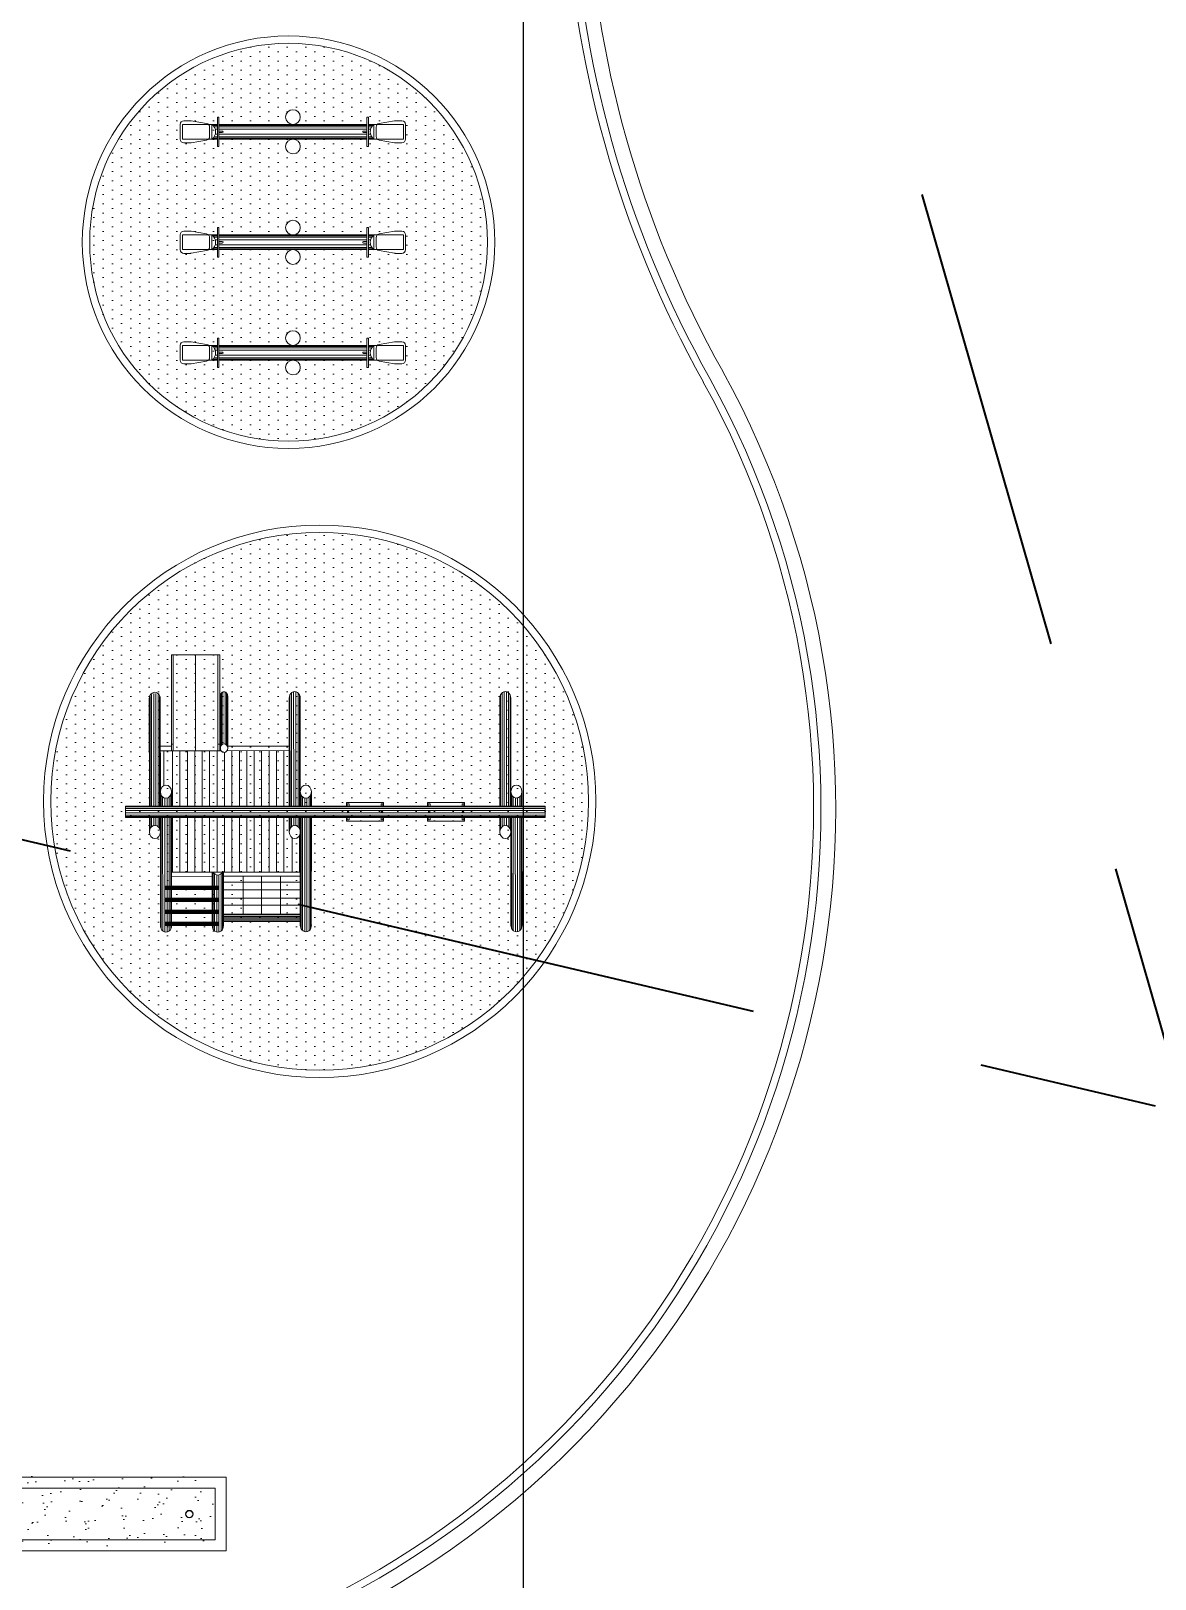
# Model space of a CAD drawing. Header units: millimetres. Extents: x 214 to 1190, y -192 to 1092.
# Drawn here: x 628.62 to 643.88, y 932.86 to 953.87 of the extents above; entities that cross this region are included whole.
import ezdxf

# ---------------------------------------------------------------- set-up
doc = ezdxf.new("R2010")
doc.units = ezdxf.units.MM
doc.linetypes.add('HIDDEN', pattern=[9.525, 6.35, -3.175])
doc.layers.add('I-ARQ', color=8, linetype='Continuous', lineweight=0)
doc.layers.add('I-ELET_PISO', color=5, linetype='HIDDEN', lineweight=35)
doc.layers.add('I-CARIMBO', color=1, linetype='Continuous')

# ---------------------------------------------------------------- blocks, each defined once
blk = doc.blocks.new('XREF1$0$A$C1FD107CC')
at = {"layer": 'I-ARQ'}
h = blk.add_hatch(dxfattribs=at)
h.set_pattern_fill('AR-SAND', color=256, scale=0.008, style=0, double=1)
h.set_pattern_definition([(37.5, (1.33688, -2.00926), (-0.0128, 0.39153), [0, -0.308864, 0, -0.34544, 0, -0.3302]), (7.5, (1.3369, -2.00926), (0.35962, 0.57346), [0, -0.166624, 0, -0.278384, 0, -0.10668]), (327.5, (1.08694, -2.00926), (0.632794, 0.00115), [0, -0.1016, 0, -0.36576, 0, -0.47752]), (317.5, (1.08694, -2.00926), (0.610845, 0.178343), [0, -0.0508, 0, -0.239776, 0, -0.27432])])
h.paths.add_polyline_path([(0.237, 3.841), (1.187, 3.841), (1.187, -1.859), (0.237, -1.859)])
at = {"layer": 'I-ARQ', "elevation": 0.109}
blk.add_lwpolyline([(1.25, -2.009), (0.25, -2.009), (0.25, 3.991), (1.25, 3.991)], close=True, dxfattribs=at)
at = {"layer": 'I-ARQ', "linetype": 'HIDDEN', "elevation": 0.109}
blk.add_lwpolyline([(1.1, -1.859), (0.4, -1.859), (0.4, 3.841), (1.1, 3.841)], close=True, dxfattribs=at)
at = {"layer": 'I-ARQ'}
for centre, radius in [((0.75, 3.491, 0.109), 0.0508), ((0.75, 3.491, 0.109), 0.0458), ((0.75, 0.991, 0.109), 0.0508), ((0.75, 0.991, 0.109), 0.0458), ((0.75, -1.509, 0.109), 0.0508), ((0.75, -1.509, 0.109), 0.0458)]:
    blk.add_circle(centre, radius, dxfattribs=at)
blk = doc.blocks.new('A$C51413765')
at = {"layer": 'I-ARQ'}
for p, q in [((0.315, 3.67), (0.316, 2.205)), ((0.326, 2.205), (0.325, 3.716)), ((0.346, 2.205), (0.345, 3.742)), ((0.376, 2.205), (0.375, 3.758)), ((0.406, 2.205), (0.405, 3.757)), ((0.436, 2.205), (0.435, 3.741)), ((0.456, 2.205), (0.455, 3.714)), ((0.465, 3.679), (0.466, 2.205)), ((3.176, 3.67), (3.175, 2.205)), ((3.185, 2.205), (3.185, 3.716)), ((3.205, 2.205), (3.205, 3.742)), ((3.235, 2.205), (3.235, 3.758)), ((3.265, 2.205), (3.265, 3.757)), ((3.295, 2.205), (3.295, 3.741)), ((3.315, 2.205), (3.315, 3.714)), ((3.325, 3.679), (3.325, 2.205)), ((3.325, 3.619), (4.37, 3.619)), ((3.325, 3.609), (4.37, 3.609)), ((3.325, 3.589), (4.37, 3.589)), ((4.37, 2.947), (4.37, 3.672)), ((4.38, 2.947), (4.38, 3.722)), ((4.4, 2.973), (4.4, 3.746)), ((4.43, 2.988), (4.43, 3.76)), ((4.43, 3.675), (5.156, 3.675)), ((4.43, 3.629), (4.43, 3.675)), ((4.43, 3.67), (5.156, 3.67)), ((4.43, 3.66), (5.156, 3.66)), ((5.156, 3.644), (4.43, 3.644)), ((5.156, 3.634), (4.43, 3.634)), ((5.156, 3.629), (4.43, 3.629)), ((4.46, 3.675), (4.46, 3.756)), ((4.46, 3.512), (4.46, 3.629)), ((4.49, 3.675), (4.49, 3.741)), ((4.49, 3.512), (4.49, 3.629)), ((4.51, 3.675), (4.51, 3.717)), ((4.51, 3.512), (4.51, 3.629)), ((4.52, 3.675), (4.52, 3.679)), ((4.521, 3.512), (4.521, 3.629)), ((5.075, 3.629), (5.075, 3.512)), ((5.084, 3.675), (5.084, 3.722)), ((5.084, 3.512), (5.084, 3.629)), ((5.104, 3.675), (5.104, 3.746)), ((5.104, 3.512), (5.104, 3.629)), ((5.134, 3.675), (5.134, 3.76)), ((5.134, 3.512), (5.134, 3.629)), ((5.156, 3.675), (5.156, 3.629)), ((5.165, 2.205), (5.164, 3.76)), ((5.195, 2.205), (5.194, 3.745)), ((5.215, 2.205), (5.214, 3.72)), ((5.224, 3.688), (5.225, 2.205)), ((3.323, 3.395), (4.368, 3.396)), ((3.325, 3.569), (4.37, 3.569)), ((4.37, 3.549), (3.325, 3.549)), ((4.37, 3.529), (3.325, 3.529)), ((4.37, 3.519), (3.325, 3.519)), ((3.596, 3.01), (3.596, 3.524)), ((3.852, 3.005), (3.852, 3.519)), ((4.103, 3.003), (4.103, 3.517)), ((4.43, 3.466), (4.43, 3.512)), ((4.43, 3.512), (5.156, 3.512)), ((4.43, 3.507), (5.156, 3.507)), ((4.43, 3.497), (5.156, 3.497)), ((5.156, 3.481), (4.43, 3.481)), ((5.156, 3.471), (4.43, 3.471)), ((5.156, 3.466), (4.43, 3.466)), ((4.46, 3.349), (4.46, 3.466)), ((4.49, 3.349), (4.49, 3.466)), ((4.51, 3.349), (4.51, 3.466)), ((4.521, 3.349), (4.521, 3.466)), ((5.075, 3.466), (5.075, 3.349)), ((5.085, 3.349), (5.084, 3.466)), ((5.105, 3.349), (5.104, 3.466)), ((5.135, 3.349), (5.134, 3.466)), ((5.156, 3.512), (5.156, 3.466)), ((3.323, 3.303), (4.368, 3.304)), ((3.325, 3.188), (4.37, 3.189)), ((4.43, 3.303), (4.43, 3.349)), ((4.43, 3.349), (5.156, 3.349)), ((4.43, 3.344), (5.156, 3.344)), ((4.43, 3.334), (5.156, 3.334)), ((5.156, 3.318), (4.43, 3.318)), ((5.156, 3.308), (4.43, 3.308)), ((5.156, 3.303), (4.43, 3.303)), ((4.43, 3.14), (4.43, 3.186)), ((4.43, 3.186), (5.156, 3.186)), ((4.43, 3.181), (5.156, 3.181)), ((4.43, 3.171), (5.156, 3.171)), ((5.156, 3.155), (4.43, 3.155)), ((4.46, 3.186), (4.46, 3.303)), ((4.49, 3.186), (4.49, 3.303)), ((4.51, 3.186), (4.51, 3.303)), ((4.521, 3.186), (4.521, 3.303)), ((5.075, 3.303), (5.075, 3.186)), ((5.085, 3.186), (5.085, 3.303)), ((5.105, 3.186), (5.105, 3.303)), ((5.135, 3.186), (5.135, 3.303)), ((5.156, 3.349), (5.156, 3.303)), ((5.156, 3.186), (5.156, 3.14)), ((3.325, 3.085), (4.37, 3.086)), ((3.325, 3.005), (4.37, 3.005)), ((3.325, 2.947), (5.075, 2.948)), ((3.335, 2.447), (3.335, 2.947)), ((3.436, 2.482), (3.436, 2.947)), ((3.547, 2.205), (3.547, 2.947)), ((3.648, 2.205), (3.648, 2.947)), ((3.749, 2.205), (3.749, 2.947)), ((3.85, 2.205), (3.85, 2.947)), ((3.951, 2.205), (3.951, 2.947)), ((4.051, 2.205), (4.051, 2.947)), ((4.152, 2.205), (4.152, 2.947)), ((4.253, 2.205), (4.253, 2.947)), ((4.354, 2.205), (4.354, 2.947)), ((5.156, 3.145), (4.43, 3.145)), ((5.156, 3.14), (4.43, 3.14)), ((4.455, 2.205), (4.455, 2.947)), ((4.46, 2.988), (4.46, 3.14)), ((4.49, 2.972), (4.49, 3.14)), ((4.51, 2.947), (4.51, 3.14)), ((4.521, 2.947), (4.521, 3.14)), ((4.521, 3.005), (5.075, 3.006)), ((4.556, 2.205), (4.556, 2.947)), ((4.657, 2.205), (4.657, 2.947)), ((4.758, 2.947), (4.758, 2.205)), ((4.859, 2.947), (4.859, 2.205)), ((4.96, 2.205), (4.96, 2.947)), ((5.061, 2.205), (5.061, 2.947)), ((5.075, 3.14), (5.075, 2.205)), ((5.085, 2.205), (5.085, 3.14)), ((5.105, 2.205), (5.105, 3.14)), ((5.135, 2.205), (5.135, 3.14)), ((0.466, 2.205), (0.466, 2.404)), ((0.476, 2.205), (0.476, 2.359)), ((0.496, 2.205), (0.496, 2.332)), ((0.526, 2.205), (0.526, 2.316)), ((0.557, 2.205), (0.557, 2.316)), ((0.587, 2.205), (0.587, 2.332)), ((0.607, 2.205), (0.607, 2.359)), ((0.617, 2.205), (0.617, 2.404)), ((3.325, 2.205), (3.325, 2.404)), ((3.335, 2.205), (3.335, 2.355)), ((3.355, 2.205), (3.355, 2.328)), ((3.385, 2.205), (3.385, 2.312)), ((3.415, 2.205), (3.415, 2.312)), ((3.445, 2.205), (3.445, 2.328)), ((3.465, 2.205), (3.465, 2.355)), ((3.475, 2.205), (3.475, 2.407)), ((3.475, 2.205), (3.475, 2.404)), ((5.225, 2.205), (5.225, 2.404)), ((5.235, 2.205), (5.235, 2.36)), ((5.255, 2.205), (5.255, 2.333)), ((5.285, 2.205), (5.285, 2.317)), ((5.315, 2.205), (5.315, 2.317)), ((5.345, 2.205), (5.345, 2.333)), ((5.365, 2.205), (5.365, 2.36)), ((5.375, 2.205), (5.375, 2.404)), ((5.699, 2.205), (0, 2.205)), ((0, 2.205), (0, 2.054)), ((5.699, 2.195), (0, 2.195)), ((5.699, 2.175), (0, 2.175)), ((5.699, 2.145), (0, 2.145)), ((0, 2.114), (5.699, 2.114)), ((1.598, 2.255), (1.094, 2.255)), ((1.094, 2.255), (1.094, 2.205)), ((1.104, 2.205), (1.104, 2.238)), ((1.129, 2.238), (1.104, 2.238)), ((1.129, 2.205), (1.129, 2.238)), ((1.564, 2.205), (1.564, 2.238)), ((1.564, 2.238), (1.589, 2.238)), ((1.589, 2.205), (1.589, 2.238)), ((1.598, 2.205), (1.598, 2.255)), ((2.698, 2.255), (2.194, 2.255)), ((2.194, 2.255), (2.194, 2.205)), ((2.204, 2.205), (2.204, 2.238)), ((2.229, 2.238), (2.204, 2.238)), ((2.229, 2.205), (2.229, 2.238)), ((2.664, 2.205), (2.664, 2.238)), ((2.664, 2.238), (2.689, 2.238)), ((2.689, 2.205), (2.689, 2.238)), ((2.698, 2.205), (2.698, 2.255)), ((5.699, 2.054), (5.699, 2.205)), ((0, 2.084), (5.699, 2.084)), ((0, 2.064), (5.699, 2.064)), ((0, 2.054), (5.699, 2.054)), ((0.316, 2.054), (0.316, 1.856)), ((0.325, 1.899), (0.325, 2.054)), ((0.345, 1.926), (0.345, 2.054)), ((0.358, 1.935), (0.358, 1.935)), ((0.375, 1.943), (0.375, 2.054)), ((0.405, 1.943), (0.405, 2.055)), ((0.435, 1.927), (0.435, 2.054)), ((0.455, 1.901), (0.455, 2.054)), ((0.466, 2.054), (0.466, 1.855)), ((0.467, 0.582), (0.467, 2.054)), ((0.477, 0.543), (0.477, 2.054)), ((0.497, 0.517), (0.497, 2.054)), ((0.527, 0.501), (0.527, 2.054)), ((0.557, 0.501), (0.557, 2.054)), ((0.587, 0.517), (0.587, 2.054)), ((0.607, 0.544), (0.607, 2.054)), ((0.617, 0.588), (0.617, 2.054)), ((1.094, 2.003), (1.094, 2.054)), ((1.094, 2.003), (1.598, 2.003)), ((1.104, 2.021), (1.104, 2.054)), ((1.129, 2.021), (1.104, 2.021)), ((1.129, 2.021), (1.129, 2.054)), ((1.564, 2.054), (1.564, 2.021)), ((1.564, 2.021), (1.589, 2.021)), ((1.589, 2.054), (1.589, 2.021)), ((1.598, 2.003), (1.598, 2.054)), ((2.194, 2.003), (2.194, 2.054)), ((2.194, 2.003), (2.698, 2.003)), ((2.204, 2.021), (2.204, 2.054)), ((2.229, 2.021), (2.204, 2.021)), ((2.229, 2.021), (2.229, 2.054)), ((2.664, 2.054), (2.664, 2.021)), ((2.664, 2.021), (2.689, 2.021)), ((2.689, 2.054), (2.689, 2.021)), ((2.698, 2.003), (2.698, 2.054)), ((3.175, 2.054), (3.175, 1.856)), ((3.185, 1.9), (3.185, 2.054)), ((3.205, 1.927), (3.205, 2.054)), ((3.235, 1.943), (3.235, 2.054)), ((3.265, 1.943), (3.265, 2.054)), ((3.295, 1.927), (3.295, 2.054)), ((3.315, 1.901), (3.315, 2.054)), ((3.326, 0.582), (3.325, 2.054)), ((3.325, 2.054), (3.325, 1.856)), ((3.336, 0.543), (3.335, 2.054)), ((3.356, 0.517), (3.355, 2.054)), ((3.386, 0.501), (3.385, 2.054)), ((3.416, 0.501), (3.415, 2.054)), ((3.446, 0.517), (3.445, 2.054)), ((3.466, 0.544), (3.465, 2.054)), ((3.476, 0.588), (3.476, 2.054)), ((3.547, 1.3), (3.547, 2.054)), ((3.648, 1.3), (3.648, 2.054)), ((3.749, 1.3), (3.749, 2.054)), ((3.85, 1.3), (3.85, 2.054)), ((3.951, 1.3), (3.951, 2.054)), ((4.051, 1.3), (4.051, 2.054)), ((4.152, 1.3), (4.152, 2.054)), ((4.253, 1.3), (4.253, 2.054)), ((4.353, 1.324), (4.354, 2.054)), ((4.455, 1.3), (4.455, 2.054)), ((4.556, 1.3), (4.556, 2.054)), ((4.657, 1.3), (4.657, 2.054)), ((4.758, 1.3), (4.758, 2.054)), ((4.859, 1.3), (4.859, 2.054)), ((4.96, 1.3), (4.96, 2.054)), ((5.061, 1.3), (5.061, 2.054)), ((5.075, 2.054), (5.075, 1.856)), ((5.085, 1.9), (5.085, 2.054)), ((5.105, 1.927), (5.105, 2.054)), ((5.135, 1.943), (5.135, 2.054)), ((5.165, 1.943), (5.165, 2.054)), ((5.195, 1.927), (5.195, 2.054)), ((5.215, 1.901), (5.215, 2.054)), ((5.225, 2.054), (5.225, 1.856)), ((5.226, 0.595), (5.225, 2.054)), ((5.236, 0.565), (5.235, 2.054)), ((5.256, 0.539), (5.255, 2.054)), ((5.286, 0.523), (5.285, 2.054)), ((5.316, 0.523), (5.315, 2.054)), ((5.346, 0.539), (5.345, 2.054)), ((5.366, 0.566), (5.365, 2.054)), ((5.376, 0.595), (5.375, 2.054)), ((5.176, 1.3), (5.176, 1.773)), ((3.476, 1.299), (4.321, 1.3)), ((4.311, 1.263), (4.311, 0.559)), ((4.402, 1.3), (5.075, 1.3)), ((4.411, 0.558), (4.411, 1.266)), ((4.419, 0), (4.419, 1.3)), ((4.445, 0), (4.445, 1.3)), ((4.747, 0), (4.747, 1.3)), ((5.05, 1.3), (5.05, 0)), ((5.075, 1.3), (5.075, 0)), ((5.075, 1.3), (5.225, 1.3)), ((3.475, 1.241), (4.311, 1.241)), ((4.316, 1.239), (4.316, 0.533)), ((4.326, 1.222), (4.326, 0.516)), ((4.346, 1.208), (4.346, 0.502)), ((4.376, 0.502), (4.376, 1.208)), ((4.396, 0.516), (4.396, 1.223)), ((4.406, 0.533), (4.406, 1.239)), ((4.419, 1.241), (4.411, 1.241)), ((4.445, 1.21), (4.419, 1.21)), ((5.05, 1.21), (5.075, 1.21)), ((5.075, 1.241), (5.225, 1.241)), ((5.075, 0), (4.419, 0))]:
    blk.add_line(p, q, dxfattribs=at)
for centre in [(1.117, 2.129), (1.576, 2.129), (2.217, 2.129), (2.676, 2.129)]:
    blk.add_circle(centre, 0.01, dxfattribs=at)
blk.add_arc((4.445, 2.921), 0.0686, 22.728, 157.272, dxfattribs=at)
at = {"layer": 'I-ARQ', "extrusion": (0, 0, -1)}
for centre, major_axis, ratio, start_param, end_param in [((0.39, 3.67), (-0.0033, 0.0891), 0.844049, 4.653885, 7.974285), ((3.25, 3.67), (-0.0033, 0.0891), 0.844049, 4.653885, 7.974285), ((4.445, 3.68), (-0.0056, 0.0818), 0.918858, 4.677328, 8.013544), ((5.149, 3.68), (-0.0056, 0.0818), 0.918858, 4.714659, 8.013544), ((0.542, 0.588), (0.0001, 0.0891), 0.842175, 1.568071, 4.712389), ((3.401, 0.588), (0.0001, 0.0891), 0.842175, 1.568071, 4.712389), ((4.361, 0.559), (0.0001, 0.0593), 0.842742, 1.568307, 4.712389), ((5.301, 0.595), (0.0001, 0.0891), 0.842175, 1.568071, 4.712389)]:
    blk.add_ellipse(centre, major_axis=major_axis, ratio=ratio, start_param=start_param, end_param=end_param, dxfattribs=at)
for centre, major_axis, ratio in [((0.541, 2.404), (-0.0001, -0.0891), 0.842175), ((3.4, 2.404), (-0.0001, -0.0891), 0.842175), ((5.3, 2.404), (-0.0001, -0.0891), 0.842175), ((0.391, 1.855), (-0.0001, -0.0891), 0.842175), ((3.25, 1.856), (-0.0001, -0.0891), 0.842175), ((5.15, 1.856), (-0.0001, -0.0891), 0.842175), ((4.361, 1.265), (-0.0001, -0.0593), 0.842742)]:
    blk.add_ellipse(centre, major_axis=major_axis, ratio=ratio, dxfattribs=at)
blk = doc.blocks.new('A$C077E4626')
at = {"layer": 'I-ARQ'}
h = blk.add_hatch(dxfattribs=at)
h.set_pattern_fill('DOTS', color=256, scale=2, style=0)
h.set_pattern_definition([(0, (0.1, 0.1), (0.0625, 0.125), [0, -0.125])])
h.paths.add_polyline_path([(0.1, 3.75, 1), (7.4, 3.75, 1)])
edge = h.paths.add_edge_path(flags=0)
edge.add_ellipse((4.167, 1.512), major_axis=(-0.0891, 0.0001), ratio=0.842175, start_angle=270.1561, end_angle=299.9947)
edge.add_ellipse((4.167, 1.512), major_axis=(-0.0891, 0.0001), ratio=0.842175, start_angle=299.9947, end_angle=323.1897)
edge.add_ellipse((4.167, 1.512), major_axis=(-0.0891, 0.0001), ratio=0.842175, start_angle=323.1897, end_angle=348.511)
edge.add_ellipse((4.167, 1.512), major_axis=(-0.0891, 0.0001), ratio=0.842175, start_angle=-11.489, end_angle=11.6452)
edge.add_ellipse((4.167, 1.512), major_axis=(-0.0891, 0.0001), ratio=0.842175, start_angle=11.6452, end_angle=36.9664)
edge.add_ellipse((4.167, 1.512), major_axis=(-0.0891, 0.0001), ratio=0.842175, start_angle=36.9664, end_angle=60.1614)
edge.add_ellipse((4.167, 1.512), major_axis=(-0.0891, 0.0001), ratio=0.842175, start_angle=60.1614, end_angle=90)
edge.add_ellipse((4.167, 1.512), major_axis=(-0.0891, 0.0001), ratio=0.842175, start_angle=90, end_angle=270)
edge.add_line((4.167, 1.587), (4.167, 1.587))
edge = h.paths.add_edge_path(flags=0)
edge.add_ellipse((4.166, 6.271), major_axis=(-0.0891, 0.0001), ratio=0.842175, start_angle=270.1685, end_angle=299.9947)
edge.add_ellipse((4.166, 6.271), major_axis=(-0.0891, 0.0001), ratio=0.842175, start_angle=299.9947, end_angle=323.1897)
edge.add_ellipse((4.166, 6.271), major_axis=(-0.0891, 0.0001), ratio=0.842175, start_angle=323.1897, end_angle=348.511)
edge.add_ellipse((4.166, 6.271), major_axis=(-0.0891, 0.0001), ratio=0.842175, start_angle=-11.489, end_angle=11.6452)
edge.add_ellipse((4.166, 6.271), major_axis=(-0.0891, 0.0001), ratio=0.842175, start_angle=11.6452, end_angle=36.9664)
edge.add_ellipse((4.166, 6.271), major_axis=(-0.0891, 0.0001), ratio=0.842175, start_angle=36.9664, end_angle=60.1614)
edge.add_ellipse((4.166, 6.271), major_axis=(-0.0891, 0.0001), ratio=0.842175, start_angle=60.1614, end_angle=90)
edge.add_ellipse((4.166, 6.271), major_axis=(-0.0891, 0.0001), ratio=0.842175, start_angle=90, end_angle=270)
edge.add_line((4.166, 6.346), (4.166, 6.346))
edge = h.paths.add_edge_path(flags=16)
edge.add_line((4.018, 4.619), (4.018, 4.114))
edge.add_line((4.018, 4.114), (3.967, 4.114))
edge.add_line((3.967, 4.114), (3.967, 3.637))
edge.add_line((3.967, 3.637), (5.425, 3.637))
edge.add_ellipse((5.433, 3.562), major_axis=(0.0891, 0.0033), ratio=0.844049, start_angle=57.2475, end_angle=93.3263, ccw=False)
edge.add_ellipse((5.433, 3.562), major_axis=(0.0891, 0.0033), ratio=0.844049, start_angle=34.2397, end_angle=57.2475, ccw=False)
edge.add_ellipse((5.433, 3.562), major_axis=(0.0891, 0.0033), ratio=0.844049, start_angle=9.0179, end_angle=34.2397, ccw=False)
edge.add_ellipse((5.433, 3.562), major_axis=(0.0891, 0.0033), ratio=0.844049, start_angle=-14.0273, end_angle=9.0179, ccw=False)
edge.add_ellipse((5.433, 3.562), major_axis=(0.0891, 0.0033), ratio=0.844049, start_angle=-39.2555, end_angle=-14.0273, ccw=False)
edge.add_ellipse((5.433, 3.562), major_axis=(0.0891, 0.0033), ratio=0.844049, start_angle=-62.2838, end_angle=-39.2555, ccw=False)
edge.add_ellipse((5.433, 3.562), major_axis=(0.0891, 0.0033), ratio=0.844049, start_angle=-88.0717, end_angle=-62.2838, ccw=False)
edge.add_ellipse((5.433, 3.562), major_axis=(0.0891, 0.0033), ratio=0.844049, start_angle=-96.8929, end_angle=-88.0717)
edge.add_line((5.425, 3.487), (5.382, 3.487))
edge.add_line((5.382, 3.487), (5.382, 2.442))
edge.add_line((5.382, 2.442), (5.434, 2.442))
edge.add_ellipse((5.442, 2.368), major_axis=(0.0818, 0.0056), ratio=0.918858, start_angle=55.3295, end_angle=92.0088, ccw=False)
edge.add_ellipse((5.442, 2.368), major_axis=(0.0818, 0.0056), ratio=0.918858, start_angle=32.4023, end_angle=55.3295, ccw=False)
edge.add_ellipse((5.442, 2.368), major_axis=(0.0818, 0.0056), ratio=0.918858, start_angle=7.2155, end_angle=32.4023, ccw=False)
edge.add_ellipse((5.442, 2.368), major_axis=(0.0818, 0.0056), ratio=0.918858, start_angle=-96.2405, end_angle=7.2155, ccw=False)
edge.add_line((5.508, 2.322), (5.507, 2.322))
edge.add_ellipse((5.442, 2.368), major_axis=(0.0818, 0.0056), ratio=0.918858, start_angle=-96.2405, end_angle=7.2155)
edge.add_line((5.437, 2.292), (5.437, 1.738))
edge.add_ellipse((5.442, 1.663), major_axis=(0.0818, 0.0056), ratio=0.918858, start_angle=415.4383, end_angle=449.87, ccw=False)
edge.add_ellipse((5.442, 1.663), major_axis=(0.0818, 0.0056), ratio=0.918858, start_angle=392.4709, end_angle=415.4383, ccw=False)
edge.add_ellipse((5.442, 1.663), major_axis=(0.0818, 0.0056), ratio=0.918858, start_angle=367.2717, end_angle=392.4709, ccw=False)
edge.add_ellipse((5.442, 1.663), major_axis=(0.0818, 0.0056), ratio=0.918858, start_angle=344.244, end_angle=367.2717, ccw=False)
edge.add_ellipse((5.442, 1.663), major_axis=(0.0818, 0.0056), ratio=0.918858, start_angle=319.0384, end_angle=344.244, ccw=False)
edge.add_ellipse((5.442, 1.663), major_axis=(0.0818, 0.0056), ratio=0.918858, start_angle=296.0505, end_angle=319.0384, ccw=False)
edge.add_ellipse((5.442, 1.663), major_axis=(0.0818, 0.0056), ratio=0.918858, start_angle=270.691, end_angle=296.0505, ccw=False)
edge.add_ellipse((5.442, 1.663), major_axis=(0.0818, 0.0056), ratio=0.918858, start_angle=260.8577, end_angle=270.691, ccw=False)
edge.add_line((5.434, 1.588), (3.967, 1.587))
edge.add_line((3.967, 1.587), (3.967, 1.113))
edge.add_line((3.967, 1.113), (3.816, 1.113))
edge.add_line((3.816, 1.113), (3.816, 1.437))
edge.add_line((3.816, 1.437), (2.358, 1.437))
edge.add_ellipse((2.358, 1.512), major_axis=(-0.0891, 0.0001), ratio=0.842175, start_angle=-90, end_angle=90.1562, ccw=False)
edge.add_line((2.358, 1.587), (3.004, 1.587))
edge.add_line((3.004, 1.587), (3.004, 1.737))
edge.add_line((3.004, 1.737), (1.763, 1.737))
edge.add_line((1.763, 1.737), (1.763, 2.393))
edge.add_line((1.763, 2.393), (3.004, 2.393))
edge.add_line((3.004, 2.393), (3.004, 2.401))
edge.add_line((3.004, 2.401), (2.321, 2.401))
edge.add_line((2.321, 2.401), (2.321, 2.401))
edge.add_line((2.321, 2.401), (2.321, 2.401))
edge.add_line((2.321, 2.401), (2.321, 2.401))
edge.add_ellipse((2.321, 2.451), major_axis=(-0.0593, 0.0001), ratio=0.842742, start_angle=64.2319, end_angle=90, ccw=False)
edge.add_ellipse((2.321, 2.451), major_axis=(-0.0593, 0.0001), ratio=0.842742, start_angle=44.503, end_angle=64.2319, ccw=False)
edge.add_ellipse((2.321, 2.451), major_axis=(-0.0593, 0.0001), ratio=0.842742, start_angle=17.5371, end_angle=44.503, ccw=False)
edge.add_ellipse((2.321, 2.451), major_axis=(-0.0593, 0.0001), ratio=0.842742, start_angle=-17.3943, end_angle=17.5371, ccw=False)
edge.add_ellipse((2.321, 2.451), major_axis=(-0.0593, 0.0001), ratio=0.842742, start_angle=-44.3601, end_angle=-17.3943, ccw=False)
edge.add_ellipse((2.321, 2.451), major_axis=(-0.0593, 0.0001), ratio=0.842742, start_angle=-64.089, end_angle=-44.3601, ccw=False)
edge.add_ellipse((2.321, 2.451), major_axis=(-0.0593, 0.0001), ratio=0.842742, start_angle=-90, end_angle=-64.089, ccw=False)
edge.add_line((2.321, 2.501), (3.004, 2.501))
edge.add_line((3.004, 2.501), (3.003, 3.337))
edge.add_line((3.003, 3.337), (2.351, 3.337))
edge.add_ellipse((2.351, 3.412), major_axis=(-0.0891, 0.0001), ratio=0.842175, start_angle=11.6452, end_angle=90.1562, ccw=False)
edge.add_line((2.306, 3.347), (2.307, 3.347))
edge.add_ellipse((2.351, 3.412), major_axis=(-0.0891, 0.0001), ratio=0.842175, start_angle=11.6452, end_angle=90.1562, ccw=False)
edge.add_ellipse((2.351, 3.412), major_axis=(-0.0891, 0.0001), ratio=0.842175, start_angle=-11.3546, end_angle=11.6452, ccw=False)
edge.add_ellipse((2.351, 3.412), major_axis=(-0.0891, 0.0001), ratio=0.842175, start_angle=-36.6471, end_angle=-11.3546, ccw=False)
edge.add_ellipse((2.351, 3.412), major_axis=(-0.0891, 0.0001), ratio=0.842175, start_angle=-59.748, end_angle=-36.6471, ccw=False)
edge.add_ellipse((2.351, 3.412), major_axis=(-0.0891, 0.0001), ratio=0.842175, start_angle=-86.1185, end_angle=-59.748, ccw=False)
edge.add_line((2.345, 3.486), (3.608, 3.487))
edge.add_ellipse((3.619, 3.562), major_axis=(-0.0891, 0.0001), ratio=0.842175, start_angle=-90, end_angle=90, ccw=False)
edge.add_line((3.619, 3.637), (3.816, 3.637))
edge.add_line((3.816, 3.637), (3.816, 4.114))
edge.add_line((3.816, 4.114), (3.766, 4.114))
edge.add_line((3.766, 4.114), (3.766, 4.619))
edge.add_line((3.766, 4.619), (3.816, 4.619))
edge.add_line((3.816, 4.619), (3.816, 5.214))
edge.add_line((3.816, 5.214), (3.766, 5.214))
edge.add_line((3.766, 5.214), (3.766, 5.719))
edge.add_line((3.766, 5.719), (3.816, 5.719))
edge.add_line((3.816, 5.719), (3.816, 6.196))
edge.add_line((3.816, 6.196), (2.351, 6.195))
edge.add_ellipse((2.351, 6.27), major_axis=(-0.0891, 0.0001), ratio=0.842175, start_angle=11.6452, end_angle=90.1562, ccw=False)
edge.add_line((2.306, 6.205), (2.307, 6.205))
edge.add_ellipse((2.351, 6.27), major_axis=(-0.0891, 0.0001), ratio=0.842175, start_angle=11.6452, end_angle=90.1562, ccw=False)
edge.add_ellipse((2.351, 6.27), major_axis=(-0.0891, 0.0001), ratio=0.842175, start_angle=-11.3546, end_angle=11.6452, ccw=False)
edge.add_ellipse((2.351, 6.27), major_axis=(-0.0891, 0.0001), ratio=0.842175, start_angle=-36.6471, end_angle=-11.3546, ccw=False)
edge.add_ellipse((2.351, 6.27), major_axis=(-0.0891, 0.0001), ratio=0.842175, start_angle=-59.748, end_angle=-36.6471, ccw=False)
edge.add_ellipse((2.351, 6.27), major_axis=(-0.0891, 0.0001), ratio=0.842175, start_angle=-86.1188, end_angle=-59.748, ccw=False)
edge.add_line((2.345, 6.345), (3.816, 6.346))
edge.add_line((3.816, 6.346), (3.816, 6.347))
edge.add_line((3.816, 6.347), (3.618, 6.346))
edge.add_ellipse((3.618, 6.422), major_axis=(-0.0891, 0.0001), ratio=0.842175, start_angle=-119.094, end_angle=90.1672, ccw=False)
edge.add_line((3.615, 6.497), (3.816, 6.497))
edge.add_line((3.816, 6.497), (3.816, 6.812))
edge.add_line((3.816, 6.812), (3.967, 6.812))
edge.add_line((3.967, 6.812), (3.967, 6.497))
edge.add_line((3.967, 6.497), (5.425, 6.497))
edge.add_ellipse((5.433, 6.422), major_axis=(0.0891, 0.0033), ratio=0.844049, start_angle=57.0196, end_angle=93.3521, ccw=False)
edge.add_ellipse((5.433, 6.422), major_axis=(0.0891, 0.0033), ratio=0.844049, start_angle=34.0961, end_angle=57.0196, ccw=False)
edge.add_ellipse((5.433, 6.422), major_axis=(0.0891, 0.0033), ratio=0.844049, start_angle=8.9003, end_angle=34.0961, ccw=False)
edge.add_ellipse((5.433, 6.422), major_axis=(0.0891, 0.0033), ratio=0.844049, start_angle=-14.1451, end_angle=8.9003, ccw=False)
edge.add_ellipse((5.433, 6.422), major_axis=(0.0891, 0.0033), ratio=0.844049, start_angle=-39.3997, end_angle=-14.1451, ccw=False)
edge.add_ellipse((5.433, 6.422), major_axis=(0.0891, 0.0033), ratio=0.844049, start_angle=-62.514, end_angle=-39.3997, ccw=False)
edge.add_ellipse((5.433, 6.422), major_axis=(0.0891, 0.0033), ratio=0.844049, start_angle=-88.0831, end_angle=-62.514, ccw=False)
edge.add_ellipse((5.433, 6.422), major_axis=(0.0891, 0.0033), ratio=0.844049, start_angle=-96.8925, end_angle=-88.0831, ccw=False)
edge.add_line((5.425, 6.347), (3.967, 6.347))
edge.add_line((3.967, 6.347), (3.967, 5.719))
edge.add_line((3.967, 5.719), (4.018, 5.719))
edge.add_line((4.018, 5.719), (4.018, 5.214))
edge.add_line((4.018, 5.214), (3.967, 5.214))
edge.add_line((3.967, 5.214), (3.967, 4.619))
edge.add_line((3.967, 4.619), (4.018, 4.619))
h.paths.add_polyline_path([(3.882, 4.596, -1), (3.902, 4.596, -1)], flags=0)
h.paths.add_polyline_path([(5.282, 3.216), (5.282, 2.709), (4.768, 2.709), (4.768, 3.216)], flags=0)
h.paths.add_polyline_path([(3.882, 5.236, -1), (3.902, 5.236, -1)], flags=0)
edge = h.paths.add_edge_path(flags=0)
edge.add_ellipse((4.166, 3.412), major_axis=(-0.0891, 0.0001), ratio=0.842175, start_angle=-119.067, end_angle=83.9646)
edge.add_line((4.079, 3.397), (4.079, 3.397))
h.paths.add_polyline_path([(4.71, 2.431, -0.243706), (4.75, 2.382), (5.432, 2.382), (5.432, 1.656), (5.391, 1.656), (5.391, 1.678), (5.275, 1.678), (5.275, 1.656), (5.228, 1.656), (5.228, 1.678), (5.112, 1.678), (5.112, 1.656), (5.066, 1.656), (5.066, 1.678), (4.949, 1.678), (4.949, 1.656), (4.903, 1.656), (4.903, 1.738), (4.71, 1.738)], flags=0)
h.paths.add_polyline_path([(3.882, 4.136, -1), (3.902, 4.136, -1)], flags=0)
h.paths.add_polyline_path([(3.882, 5.696, -1), (3.902, 5.696, -1)], flags=0)
edge = h.paths.add_edge_path(flags=0)
edge.add_ellipse((3.028, 2.451), major_axis=(-0.0593, 0.0001), ratio=0.842742, start_angle=125.776, end_angle=234.3018, ccw=False)
edge.add_line((3.086, 2.459), (3.087, 2.459))
edge.add_ellipse((3.028, 2.451), major_axis=(-0.0593, 0.0001), ratio=0.842742, start_angle=125.776, end_angle=234.3018, ccw=False)
edge.add_line((3.062, 2.41), (3.062, 1.737))
edge.add_line((3.062, 1.737), (3.062, 1.636))
edge.add_line((3.062, 1.636), (3.535, 1.636))
edge.add_ellipse((3.619, 1.662), major_axis=(-0.0891, 0.0001), ratio=0.842175, start_angle=-119.7904, end_angle=20.6107, ccw=False)
edge.add_line((3.618, 1.737), (3.629, 1.737))
edge.add_ellipse((3.619, 1.662), major_axis=(-0.0891, 0.0001), ratio=0.842175, start_angle=-119.7904, end_angle=20.6107, ccw=False)
edge.add_ellipse((3.619, 1.662), major_axis=(-0.0891, 0.0001), ratio=0.842175, start_angle=216.9964, end_angle=240.2096, ccw=False)
edge.add_ellipse((3.619, 1.662), major_axis=(-0.0891, 0.0001), ratio=0.842175, start_angle=191.6697, end_angle=216.9964, ccw=False)
edge.add_ellipse((3.619, 1.662), major_axis=(-0.0891, 0.0001), ratio=0.842175, start_angle=168.5355, end_angle=191.6697, ccw=False)
edge.add_ellipse((3.619, 1.662), major_axis=(-0.0891, 0.0001), ratio=0.842175, start_angle=143.2198, end_angle=168.5355, ccw=False)
edge.add_ellipse((3.619, 1.662), major_axis=(-0.0891, 0.0001), ratio=0.842175, start_angle=120.0428, end_angle=143.2198, ccw=False)
edge.add_ellipse((3.619, 1.662), major_axis=(-0.0891, 0.0001), ratio=0.842175, start_angle=90.1672, end_angle=120.0428, ccw=False)
edge.add_line((3.627, 1.587), (3.619, 1.587))
edge.add_ellipse((3.619, 1.662), major_axis=(-0.0891, 0.0001), ratio=0.842175, start_angle=20.6107, end_angle=90.1672, ccw=False)
edge.add_line((3.535, 1.636), (3.062, 1.636))
edge.add_line((3.062, 1.636), (3.062, 1.737))
edge.add_line((3.062, 1.737), (3.062, 2.41))
edge.add_ellipse((3.028, 2.451), major_axis=(-0.0593, 0.0001), ratio=0.842742, start_angle=64.2319, end_angle=125.776, ccw=False)
edge.add_ellipse((3.028, 2.451), major_axis=(-0.0593, 0.0001), ratio=0.842742, start_angle=44.503, end_angle=64.2319, ccw=False)
edge.add_ellipse((3.028, 2.451), major_axis=(-0.0593, 0.0001), ratio=0.842742, start_angle=17.5371, end_angle=44.503, ccw=False)
edge.add_ellipse((3.028, 2.451), major_axis=(-0.0593, 0.0001), ratio=0.842742, start_angle=-17.3983, end_angle=17.5371, ccw=False)
edge.add_ellipse((3.028, 2.451), major_axis=(-0.0593, 0.0001), ratio=0.842742, start_angle=315.6345, end_angle=342.6017, ccw=False)
edge.add_ellipse((3.028, 2.451), major_axis=(-0.0593, 0.0001), ratio=0.842742, start_angle=295.9022, end_angle=315.6345, ccw=False)
edge.add_ellipse((3.028, 2.451), major_axis=(-0.0593, 0.0001), ratio=0.842742, start_angle=234.3018, end_angle=295.9022, ccw=False)
h.paths.add_polyline_path([(5.107, 2.382), (5.107, 2.352), (5.233, 2.352), (5.233, 2.382), (5.27, 2.382), (5.27, 2.352), (5.396, 2.352), (5.396, 1.708), (5.27, 1.708), (5.27, 2.382), (5.233, 2.382), (5.233, 1.708), (5.107, 1.708), (5.107, 2.382), (5.071, 2.382), (5.071, 1.708), (4.944, 1.708), (4.944, 2.352), (5.071, 2.352), (5.071, 2.382)], flags=0)
edge = h.paths.add_edge_path(flags=0)
edge.add_line((5.439, 3.487), (5.45, 3.487))
edge.add_ellipse((5.433, 3.562), major_axis=(0.0891, 0.0033), ratio=0.844049, start_angle=-88.0717, end_angle=-62.2838)
edge.add_ellipse((5.433, 3.562), major_axis=(0.0891, 0.0033), ratio=0.844049, start_angle=-96.8929, end_angle=-88.0717)
h.paths.add_polyline_path([(3.004, 2.393), (3.004, 2.401), (2.973, 2.401), (2.973, 2.393)], flags=0)
edge = h.paths.add_edge_path(flags=0)
edge.add_line((5.439, 6.347), (5.45, 6.347))
edge.add_ellipse((5.433, 6.422), major_axis=(0.0891, 0.0033), ratio=0.844049, start_angle=-88.0831, end_angle=-62.514)
edge.add_ellipse((5.433, 6.422), major_axis=(0.0891, 0.0033), ratio=0.844049, start_angle=-96.8925, end_angle=-88.0831)
edge = h.paths.add_edge_path(flags=0)
edge.add_line((4.018, 4.619), (4.018, 4.114))
edge.add_line((4.018, 4.114), (3.967, 4.114))
edge.add_line((3.967, 4.114), (3.967, 3.497))
edge.add_line((3.967, 3.497), (5.382, 3.497))
edge.add_line((5.382, 3.497), (5.382, 2.442))
edge.add_line((5.382, 2.442), (5.434, 2.442))
edge.add_ellipse((5.442, 2.368), major_axis=(0.0818, 0.0056), ratio=0.918858, start_angle=55.3295, end_angle=92.0088, ccw=False)
edge.add_ellipse((5.442, 2.368), major_axis=(0.0818, 0.0056), ratio=0.918858, start_angle=32.4023, end_angle=55.3295)
edge.add_ellipse((5.442, 2.368), major_axis=(0.0818, 0.0056), ratio=0.918858, start_angle=7.2155, end_angle=32.4023, ccw=False)
edge.add_ellipse((5.442, 2.368), major_axis=(0.0818, 0.0056), ratio=0.918858, start_angle=-96.2405, end_angle=7.2155, ccw=False)
edge.add_line((5.523, 2.352), (5.522, 2.352))
edge.add_ellipse((5.442, 2.368), major_axis=(0.0818, 0.0056), ratio=0.918858, start_angle=-96.2405, end_angle=7.2155)
edge.add_line((5.51, 2.322), (5.506, 2.322))
edge.add_ellipse((5.442, 2.368), major_axis=(0.0818, 0.0056), ratio=0.918858, start_angle=-96.2405, end_angle=7.2155)
edge.add_line((5.487, 2.302), (5.48, 2.302))
edge.add_ellipse((5.442, 2.368), major_axis=(0.0818, 0.0056), ratio=0.918858, start_angle=-96.2405, end_angle=7.2155)
edge.add_line((5.437, 2.292), (5.437, 1.738))
edge.add_ellipse((5.442, 1.663), major_axis=(0.0818, 0.0056), ratio=0.918858, start_angle=415.4383, end_angle=449.87, ccw=False)
edge.add_ellipse((5.442, 1.663), major_axis=(0.0818, 0.0056), ratio=0.918858, start_angle=392.4709, end_angle=415.4383)
edge.add_ellipse((5.442, 1.663), major_axis=(0.0818, 0.0056), ratio=0.918858, start_angle=367.2717, end_angle=392.4709)
edge.add_ellipse((5.442, 1.663), major_axis=(0.0818, 0.0056), ratio=0.918858, start_angle=344.244, end_angle=367.2717)
edge.add_ellipse((5.442, 1.663), major_axis=(0.0818, 0.0056), ratio=0.918858, start_angle=319.0384, end_angle=344.244)
edge.add_ellipse((5.442, 1.663), major_axis=(0.0818, 0.0056), ratio=0.918858, start_angle=296.0505, end_angle=319.0384)
edge.add_line((5.487, 1.598), (5.483, 1.598))
edge.add_ellipse((5.442, 1.663), major_axis=(0.0818, 0.0056), ratio=0.918858, start_angle=270.691, end_angle=296.0505, ccw=False)
edge.add_line((5.458, 1.588), (5.449, 1.588))
edge.add_ellipse((5.442, 1.663), major_axis=(0.0818, 0.0056), ratio=0.918858, start_angle=260.8577, end_angle=270.691, ccw=False)
edge.add_line((5.434, 1.588), (4.187, 1.587))
edge.add_ellipse((4.167, 1.512), major_axis=(-0.0891, 0.0001), ratio=0.842175, start_angle=90, end_angle=270)
edge.add_ellipse((4.167, 1.512), major_axis=(-0.0891, 0.0001), ratio=0.842175, start_angle=60.1614, end_angle=90)
edge.add_line((4.151, 1.437), (3.967, 1.437))
edge.add_line((3.967, 1.437), (3.967, 1.113))
edge.add_line((3.967, 1.113), (3.816, 1.113))
edge.add_line((3.816, 1.113), (3.816, 1.437))
edge.add_line((3.816, 1.437), (2.358, 1.437))
edge.add_ellipse((2.358, 1.512), major_axis=(-0.0891, 0.0001), ratio=0.842175, start_angle=-90, end_angle=90.1562, ccw=False)
edge.add_line((2.358, 1.587), (3.004, 1.587))
edge.add_line((3.004, 1.587), (3.004, 1.737))
edge.add_line((3.004, 1.737), (1.763, 1.737))
edge.add_line((1.763, 1.737), (1.763, 2.368))
edge.add_line((1.763, 2.368), (3.062, 2.368))
edge.add_line((3.062, 2.368), (3.062, 2.41))
edge.add_ellipse((3.028, 2.451), major_axis=(-0.0593, 0.0001), ratio=0.842742, start_angle=64.2319, end_angle=125.776, ccw=False)
edge.add_line((3.002, 2.406), (2.293, 2.406))
edge.add_ellipse((2.321, 2.451), major_axis=(-0.0593, 0.0001), ratio=0.842742, start_angle=44.503, end_angle=64.2319)
edge.add_ellipse((2.321, 2.451), major_axis=(-0.0593, 0.0001), ratio=0.842742, start_angle=17.5371, end_angle=44.503)
edge.add_ellipse((2.321, 2.451), major_axis=(-0.0593, 0.0001), ratio=0.842742, start_angle=-17.3943, end_angle=17.5371)
edge.add_ellipse((2.321, 2.451), major_axis=(-0.0593, 0.0001), ratio=0.842742, start_angle=-44.3601, end_angle=-17.3943)
edge.add_ellipse((2.321, 2.451), major_axis=(-0.0593, 0.0001), ratio=0.842742, start_angle=-90, end_angle=-64.089)
edge.add_line((2.312, 2.501), (3.004, 2.501))
edge.add_line((3.004, 2.501), (3.003, 3.337))
edge.add_line((3.003, 3.337), (2.351, 3.337))
edge.add_ellipse((2.351, 3.412), major_axis=(-0.0891, 0.0001), ratio=0.842175, start_angle=11.6452, end_angle=90.1562, ccw=False)
edge.add_line((2.309, 3.347), (2.302, 3.347))
edge.add_ellipse((2.351, 3.412), major_axis=(-0.0891, 0.0001), ratio=0.842175, start_angle=11.6452, end_angle=90.1562)
edge.add_line((2.281, 3.367), (2.278, 3.367))
edge.add_ellipse((2.351, 3.412), major_axis=(-0.0891, 0.0001), ratio=0.842175, start_angle=11.6452, end_angle=90.1562)
edge.add_ellipse((2.351, 3.412), major_axis=(-0.0891, 0.0001), ratio=0.842175, start_angle=-11.3546, end_angle=11.6452)
edge.add_ellipse((2.351, 3.412), major_axis=(-0.0891, 0.0001), ratio=0.842175, start_angle=-36.6471, end_angle=-11.3546)
edge.add_ellipse((2.351, 3.412), major_axis=(-0.0891, 0.0001), ratio=0.842175, start_angle=-59.748, end_angle=-36.6471)
edge.add_ellipse((2.351, 3.412), major_axis=(-0.0891, 0.0001), ratio=0.842175, start_angle=-86.1185, end_angle=-59.748, ccw=False)
edge.add_line((2.345, 3.486), (3.598, 3.487))
edge.add_ellipse((3.619, 3.562), major_axis=(-0.0891, 0.0001), ratio=0.842175, start_angle=-90, end_angle=90)
edge.add_ellipse((3.619, 3.562), major_axis=(-0.0891, 0.0001), ratio=0.842175, start_angle=240.2108, end_angle=270)
edge.add_line((3.634, 3.637), (3.816, 3.637))
edge.add_line((3.816, 3.637), (3.816, 4.114))
edge.add_line((3.816, 4.114), (3.766, 4.114))
edge.add_line((3.766, 4.114), (3.766, 4.619))
edge.add_line((3.766, 4.619), (3.816, 4.619))
edge.add_line((3.816, 4.619), (3.816, 5.214))
edge.add_line((3.816, 5.214), (3.766, 5.214))
edge.add_line((3.766, 5.214), (3.766, 5.719))
edge.add_line((3.766, 5.719), (3.816, 5.719))
edge.add_line((3.816, 5.719), (3.816, 6.196))
edge.add_line((3.816, 6.196), (2.351, 6.195))
edge.add_ellipse((2.351, 6.27), major_axis=(-0.0891, 0.0001), ratio=0.842175, start_angle=11.6452, end_angle=90.1562, ccw=False)
edge.add_line((2.309, 6.205), (2.302, 6.205))
edge.add_ellipse((2.351, 6.27), major_axis=(-0.0891, 0.0001), ratio=0.842175, start_angle=11.6452, end_angle=90.1562)
edge.add_line((2.281, 6.225), (2.278, 6.225))
edge.add_ellipse((2.351, 6.27), major_axis=(-0.0891, 0.0001), ratio=0.842175, start_angle=11.6452, end_angle=90.1562)
edge.add_ellipse((2.351, 6.27), major_axis=(-0.0891, 0.0001), ratio=0.842175, start_angle=-11.3546, end_angle=11.6452)
edge.add_ellipse((2.351, 6.27), major_axis=(-0.0891, 0.0001), ratio=0.842175, start_angle=-36.6471, end_angle=-11.3546)
edge.add_ellipse((2.351, 6.27), major_axis=(-0.0891, 0.0001), ratio=0.842175, start_angle=-59.748, end_angle=-36.6471)
edge.add_ellipse((2.351, 6.27), major_axis=(-0.0891, 0.0001), ratio=0.842175, start_angle=-86.1188, end_angle=-59.748, ccw=False)
edge.add_line((2.345, 6.345), (3.6, 6.346))
edge.add_ellipse((3.618, 6.422), major_axis=(-0.0891, 0.0001), ratio=0.842175, start_angle=-119.094, end_angle=90.1672)
edge.add_line((3.608, 6.497), (3.816, 6.497))
edge.add_line((3.816, 6.497), (3.816, 6.812))
edge.add_line((3.816, 6.812), (3.967, 6.812))
edge.add_line((3.967, 6.812), (3.967, 6.346))
edge.add_line((3.967, 6.346), (4.166, 6.346))
edge.add_ellipse((4.166, 6.271), major_axis=(-0.0891, 0.0001), ratio=0.842175, start_angle=90, end_angle=270, ccw=False)
edge.add_ellipse((4.166, 6.271), major_axis=(-0.0891, 0.0001), ratio=0.842175, start_angle=60.1614, end_angle=90)
edge.add_line((4.151, 6.196), (3.967, 6.196))
edge.add_line((3.967, 6.196), (3.967, 5.719))
edge.add_line((3.967, 5.719), (4.018, 5.719))
edge.add_line((4.018, 5.719), (4.018, 5.214))
edge.add_line((4.018, 5.214), (3.967, 5.214))
edge.add_line((3.967, 5.214), (3.967, 4.619))
edge.add_line((3.967, 4.619), (4.018, 4.619))
for radius in [3.75, 3.65]:
    blk.add_circle((3.75, 3.75), radius, dxfattribs=at)
at = {"layer": 'I-ARQ', "rotation": 270}
blk.add_blockref('A$C51413765', (1.763, 6.812), dxfattribs=at)
blk = doc.blocks.new('A$C68FD5CC1')
at = {"layer": 'I-ARQ'}
for p, q in [((0.03, 0.4), (0.384, 0.4)), ((0.03, 0.4), (0.03, 0.2)), ((0.384, 0.4), (0.43, 0.4)), ((0.43, 0.4), (0.43, 0.2)), ((0.505, 0.4), (0.43, 0.4)), ((0.505, 0.396), (0.435, 0.396)), ((0.505, 0.387), (0.444, 0.387)), ((0.505, 0.213), (0.444, 0.213)), ((0.505, 0.369), (0.459, 0.369)), ((0.505, 0.231), (0.459, 0.231)), ((0.505, 0.334), (0.475, 0.334)), ((0.505, 0.266), (0.475, 0.266)), ((2.535, 0.4), (0.525, 0.4)), ((2.535, 0.396), (0.525, 0.396)), ((2.535, 0.387), (0.525, 0.387)), ((2.535, 0.369), (0.525, 0.369)), ((2.535, 0.334), (0.525, 0.334)), ((2.535, 0.266), (0.525, 0.266)), ((2.535, 0.231), (0.525, 0.231)), ((2.535, 0.213), (0.525, 0.213)), ((2.63, 0.4), (2.555, 0.4)), ((2.624, 0.396), (2.555, 0.396)), ((2.615, 0.387), (2.555, 0.387)), ((2.601, 0.369), (2.555, 0.369)), ((2.584, 0.334), (2.555, 0.334)), ((2.584, 0.266), (2.555, 0.266)), ((2.601, 0.231), (2.555, 0.231)), ((2.615, 0.213), (2.555, 0.213)), ((2.676, 0.4), (2.63, 0.4)), ((2.63, 0.4), (2.63, 0.2)), ((3.03, 0.4), (2.676, 0.4)), ((3.03, 0.4), (3.03, 0.2)), ((0.03, 0.2), (0.384, 0.2)), ((0.384, 0.2), (0.43, 0.2)), ((0.43, 0.2), (0.505, 0.2)), ((0.505, 0.204), (0.435, 0.204)), ((2.535, 0.204), (0.525, 0.204)), ((0.525, 0.2), (2.535, 0.2)), ((2.624, 0.204), (2.555, 0.204)), ((2.555, 0.2), (2.63, 0.2)), ((2.676, 0.2), (2.63, 0.2)), ((3.03, 0.2), (2.676, 0.2))]:
    blk.add_line(p, q, dxfattribs=at)
for points in [[(0, 0.4, -0.414214), (0.05, 0.45), (0.142, 0.45, -0.04366), (0.151, 0.449), (0.359, 0.413, -0.36397), (0.4, 0.363), (0.4, 0.237, -0.36397), (0.359, 0.187), (0.151, 0.151, -0.043662), (0.142, 0.15), (0.05, 0.15, -0.414213), (0, 0.2)], [(3.06, 0.4, 0.414214), (3.01, 0.45), (2.918, 0.45, 0.04366), (2.909, 0.449), (2.701, 0.413, 0.36397), (2.66, 0.363), (2.66, 0.237, 0.36397), (2.701, 0.187), (2.909, 0.151, 0.043662), (2.918, 0.15), (3.01, 0.15, 0.414213), (3.06, 0.2)]]:
    blk.add_lwpolyline(points, format="xyb", close=True, dxfattribs=at)
for points in [[(0.525, 0.5), (0.505, 0.5), (0.505, 0.1), (0.525, 0.1)], [(2.535, 0.5), (2.555, 0.5), (2.555, 0.1), (2.535, 0.1)]]:
    blk.add_lwpolyline(points, close=True, dxfattribs=at)
for points in [[(0.572, 0.31), (0.525, 0.31)], [(0.525, 0.29), (0.572, 0.29)], [(2.488, 0.31), (2.534, 0.31)], [(2.534, 0.29), (2.488, 0.29)]]:
    blk.add_lwpolyline(points, dxfattribs=at)
for centre in [(1.53, 0.5), (1.53, 0.1)]:
    blk.add_circle(centre, 0.1, dxfattribs=at)
for centre, radius, start, end in [((0.355, 0.3), 0.125, 306.7489, 53.2514), ((0.572, 0.3), 0.01, 270, 90), ((2.488, 0.3), 0.01, 90, 270), ((2.704, 0.3), 0.125, 126.7489, 233.2514)]:
    blk.add_arc(centre, radius, start, end, dxfattribs=at)
blk = doc.blocks.new('A$C4D1710DA')
at = {"layer": 'I-ARQ'}
h = blk.add_hatch(dxfattribs=at)
h.set_pattern_fill('DOTS', color=256, scale=2, style=0)
h.set_pattern_definition([(0, (0.1, 0.1), (0.0625, 0.125), [0, -0.125])])
h.paths.add_polyline_path([(0.1, 2.8, 1), (5.5, 2.8, 1)])
h.paths.add_polyline_path([(2.951, 4.339), (2.951, 4.247, -0.04366), (2.95, 4.238), (2.914, 4.03, -0.144578), (2.901, 4.005), (2.901, 3.959), (2.901, 3.959), (2.901, 3.884), (3.001, 3.884), (3.001, 3.864), (2.901, 3.864), (2.901, 2.859, -0.998797), (3.101, 2.859, -0.998795), (2.901, 2.859), (2.901, 1.854), (3.001, 1.854), (3.001, 1.834), (2.901, 1.834), (2.901, 1.759), (2.901, 1.713, -0.144578), (2.914, 1.688), (2.95, 1.48, -0.04366), (2.951, 1.471), (2.951, 1.379, -0.414214), (2.901, 1.329), (2.701, 1.329, -0.414213), (2.651, 1.379), (2.651, 1.471, -0.043662), (2.652, 1.48), (2.688, 1.688, -0.144566), (2.701, 1.713), (2.701, 1.759), (2.701, 1.834), (2.601, 1.834), (2.601, 1.854), (2.701, 1.854), (2.701, 2.859, -1), (2.501, 2.859, -1), (2.701, 2.859), (2.701, 3.864), (2.601, 3.864), (2.601, 3.884), (2.701, 3.884), (2.701, 3.959), (2.701, 3.959), (2.701, 4.005, -0.144566), (2.688, 4.03), (2.652, 4.238, -0.043662), (2.651, 4.247), (2.651, 4.339, -0.414213), (2.701, 4.389), (2.901, 4.389, -0.414214)], flags=16)
h.paths.add_polyline_path([(2.901, 3.959, -0.501322), (2.701, 3.959)], flags=0)
h.paths.add_polyline_path([(2.901, 1.759), (2.701, 1.759, -0.501322)], flags=0)
h.paths.add_polyline_path([(4.201, 4.389), (4.401, 4.389, -0.414214), (4.451, 4.339), (4.451, 4.247, -0.04366), (4.45, 4.238), (4.414, 4.03, -0.144578), (4.401, 4.005), (4.401, 3.959), (4.401, 3.959), (4.401, 3.884), (4.501, 3.884), (4.501, 3.864), (4.401, 3.864), (4.401, 2.859, -0.998797), (4.601, 2.859, -0.998795), (4.401, 2.859), (4.401, 1.854), (4.501, 1.854), (4.501, 1.834), (4.401, 1.834), (4.401, 1.759), (4.401, 1.713, -0.144578), (4.414, 1.688), (4.45, 1.48, -0.04366), (4.451, 1.471), (4.451, 1.379, -0.414214), (4.401, 1.329), (4.201, 1.329, -0.414213), (4.151, 1.379), (4.151, 1.471, -0.043662), (4.152, 1.48), (4.188, 1.688, -0.144566), (4.201, 1.713), (4.201, 1.759), (4.201, 1.834), (4.101, 1.834), (4.101, 1.854), (4.201, 1.854), (4.201, 2.859, -1), (4.001, 2.859, -1), (4.201, 2.859), (4.201, 3.864), (4.101, 3.864), (4.101, 3.884), (4.201, 3.884), (4.201, 3.959), (4.201, 3.959), (4.201, 4.005, -0.144566), (4.188, 4.03), (4.152, 4.238, -0.043662), (4.151, 4.247), (4.151, 4.339, -0.414213)], flags=16)
h.paths.add_polyline_path([(4.201, 3.959), (4.401, 3.959, -0.501322)], flags=0)
h.paths.add_polyline_path([(4.401, 1.759), (4.201, 1.759, -0.501322)], flags=0)
h.paths.add_polyline_path([(1.451, 4.339), (1.451, 4.247, -0.04366), (1.45, 4.238), (1.414, 4.03, -0.144578), (1.401, 4.005), (1.401, 3.959), (1.401, 3.959), (1.401, 3.884), (1.501, 3.884), (1.501, 3.864), (1.401, 3.864), (1.401, 2.859, -0.998797), (1.601, 2.859, -0.998795), (1.401, 2.859), (1.401, 1.854), (1.501, 1.854), (1.501, 1.834), (1.401, 1.834), (1.401, 1.759), (1.401, 1.713, -0.144578), (1.414, 1.688), (1.45, 1.48, -0.04366), (1.451, 1.471), (1.451, 1.379, -0.414214), (1.401, 1.329), (1.201, 1.329, -0.414213), (1.151, 1.379), (1.151, 1.471, -0.043662), (1.152, 1.48), (1.188, 1.688, -0.144566), (1.201, 1.713), (1.201, 1.759), (1.201, 1.834), (1.101, 1.834), (1.101, 1.854), (1.201, 1.854), (1.201, 2.859, -1), (1.001, 2.859, -1), (1.201, 2.859), (1.201, 3.864), (1.101, 3.864), (1.101, 3.884), (1.201, 3.884), (1.201, 3.959), (1.201, 3.959), (1.201, 4.005, -0.144566), (1.188, 4.03), (1.152, 4.238, -0.043662), (1.151, 4.247), (1.151, 4.339, -0.414213), (1.201, 4.389), (1.401, 4.389, -0.414214)], flags=16)
h.paths.add_polyline_path([(1.401, 3.959, -0.501322), (1.201, 3.959)], flags=0)
h.paths.add_polyline_path([(1.401, 1.759), (1.201, 1.759, -0.501322)], flags=0)
for radius in [2.8, 2.7]:
    blk.add_circle((2.8, 2.8), radius, dxfattribs=at)
at = {"layer": 'I-ARQ', "rotation": 270}
for p in [(1.001, 4.389), (2.501, 4.389), (4.001, 4.389)]:
    blk.add_blockref('A$C68FD5CC1', p, dxfattribs=at)

msp = doc.modelspace()

# ---------------------------------------------------------------- linework, layer by layer
at = {"layer": 'I-ARQ'}
for points in [[(643.578, 966.599, 0.292611), (637.221, 962.53, 0.240175), (637.749, 949.106, 0.240175)], [(643.578, 966.499, 0.292611), (637.312, 962.488, 0.240175), (637.836, 949.155, 0.240175)], [(643.578, 966.299, 0.292611), (637.493, 962.404, 0.240175), (638.011, 949.253, 0.240175)]]:
    msp.add_lwpolyline(points, format="xyb", dxfattribs=at)
for radius, start in [(12.279, 228.9173), (12.079, 229.4228), (11.979, 229.9645)]:
    msp.add_arc((627.266, 943.308), radius, start, 28.9471, dxfattribs=at)
at = {"layer": 'I-CARIMBO'}
msp.add_line((635.304, 1092.091), (635.304, 804.032), dxfattribs=at)
at = {"layer": 'I-ELET_PISO'}
for p, q in [((635.457, 969.964), (644.181, 939.582)), ((622.97, 944.195), (643.881, 939.282))]:
    msp.add_line(p, q, dxfattribs=at)

# ---------------------------------------------------------------- block references
at = {"layer": 'I-ARQ', "rotation": 270}
for name, p in [('A$C4D1710DA', (629.317, 953.804)), ('A$C077E4626', (628.79, 947.165)), ('XREF1$0$A$C1FD107CC', (627.279, 934.489, -0.109))]:
    msp.add_blockref(name, p, dxfattribs=at)

doc.saveas('drawing.dxf')
